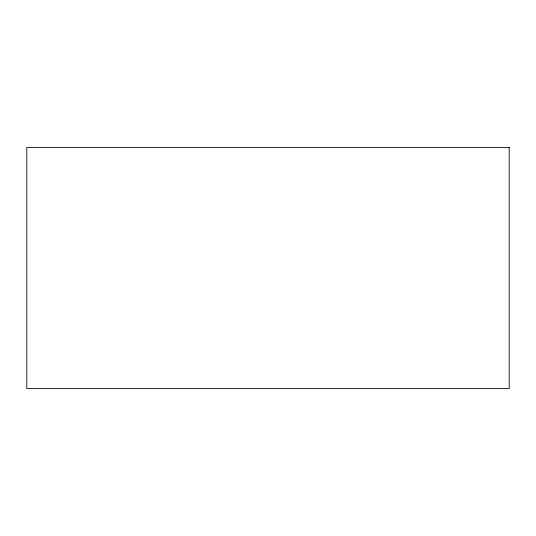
<?xml version="1.0" encoding="UTF-8"?>
<svg xmlns="http://www.w3.org/2000/svg" width="536" height="536" viewBox="0 0 536 536"><rect width="100%" height="100%" fill="white"/><g stroke="black" fill="none" stroke-linecap="round" stroke-linejoin="round"><path stroke-width="0.8" d="M509.2 147.4L26.8 147.4L26.8 388.6L509.2 388.6L509.2 147.4"/></g></svg>
